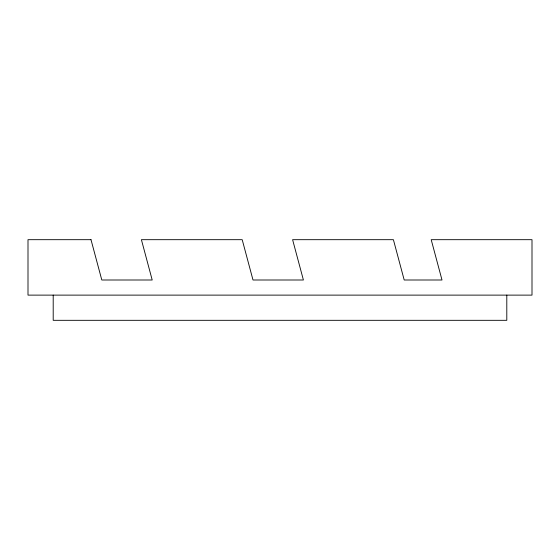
<?xml version="1.0" encoding="UTF-8"?>
<svg xmlns="http://www.w3.org/2000/svg" width="560" height="560" viewBox="0 0 560 560"><rect width="100%" height="100%" fill="white"/><g stroke="black" fill="none" stroke-linecap="round" stroke-linejoin="round"><path stroke-width="0.84" d="M506.8 295.12L506.8 320.32L53.2 320.32L53.2 295.12M91 239.68L28 239.68L28 295.12L532 295.12L532 239.68L431.2 239.68L442.001 280L404.201 280L393.4 239.68L292.6 239.68L303.401 280L253.001 280L242.2 239.68L141.4 239.68L152.201 280L101.801 280L91 239.68"/></g></svg>
